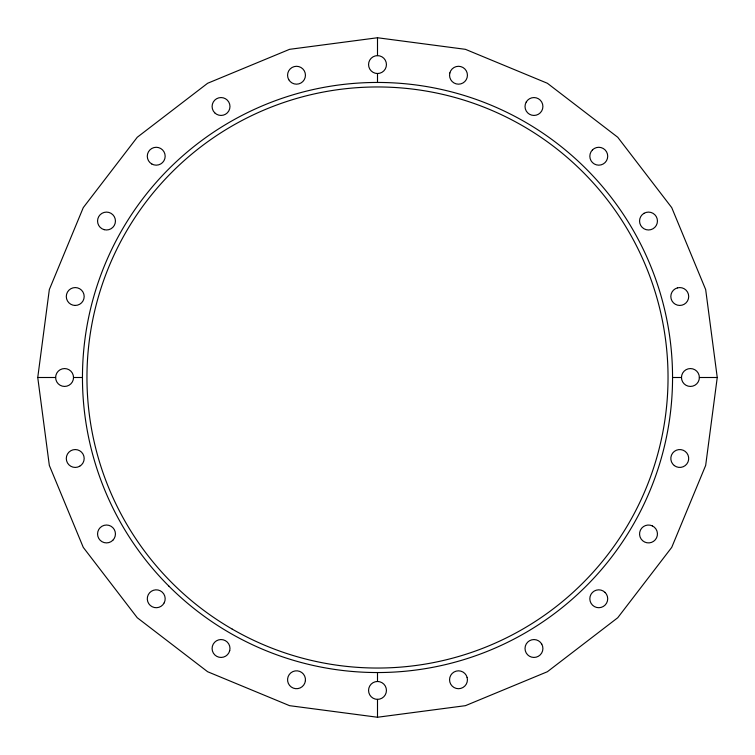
<?xml version="1.0" encoding="UTF-8"?>
<svg xmlns="http://www.w3.org/2000/svg" width="755" height="755" viewBox="0 0 755 755"><rect width="100%" height="100%" fill="white"/><g stroke="black" fill="none" stroke-linecap="round" stroke-linejoin="round"><path stroke-width="1.13" d="M37.75 377.5L49.33 289.571L83.267 207.625L137.259 137.259L207.625 83.267L289.571 49.33L377.5 37.75L465.429 49.33L547.375 83.267L617.741 137.259L671.733 207.625L705.67 289.571L717.25 377.5L705.67 465.429L671.733 547.375L617.741 617.741L547.375 671.733L465.429 705.67L377.5 717.25L289.571 705.67L207.625 671.733L137.259 617.741L83.267 547.375L49.33 465.429L37.75 377.5L55.634 377.5A8.937 8.937 0 0 0 64.571 386.437L66.884 386.135A8.937 8.937 0 0 0 66.884 368.865L64.571 368.563A8.937 8.937 0 0 0 55.634 377.5M73.509 377.5L82.455 377.5M672.545 377.5L681.491 377.5M699.366 377.5A8.937 8.937 0 0 1 690.429 386.437L688.116 386.135A8.937 8.937 0 0 1 688.116 368.865L690.429 368.563A8.937 8.937 0 0 1 699.366 377.5L717.25 377.5M377.5 37.75L377.5 55.634A8.937 8.937 0 0 1 386.437 64.571L386.135 66.884A8.937 8.937 0 0 1 368.865 66.884L368.563 64.571A8.937 8.937 0 0 1 377.5 55.634M377.5 73.509L377.5 82.455M377.5 672.545L377.5 681.491M377.5 699.366A8.937 8.937 0 0 1 368.563 690.429L368.865 688.116A8.937 8.937 0 0 1 386.135 688.116L386.437 690.429A8.937 8.937 0 0 1 377.5 699.366L377.5 717.25M449.857 72.924L449.555 75.236A8.937 8.937 0 0 0 466.231 79.709L467.128 77.548A8.937 8.937 0 0 0 460.805 66.6A8.937 8.937 0 0 0 449.857 72.924M305.407 680.661L304.869 682.935A8.937 8.937 0 0 1 293.336 688.126A8.937 8.937 0 0 1 288.146 676.593L289.25 674.545A8.937 8.937 0 0 1 305.407 680.661M229.718 650.65L228.859 652.83A8.937 8.937 0 0 1 216.713 656.331A8.937 8.937 0 0 1 213.212 644.175L214.599 642.297A8.937 8.937 0 0 1 229.718 650.65M526.226 102.029L525.329 104.181A8.937 8.937 0 0 0 540.287 112.816L541.703 110.966A8.937 8.937 0 0 0 538.438 98.754A8.937 8.937 0 0 0 526.226 102.029M164.203 602.82L162.882 604.746A8.937 8.937 0 0 1 150.254 605.425A8.937 8.937 0 0 1 149.575 592.807L151.34 591.288A8.937 8.937 0 0 1 164.203 602.82M592.448 149.905L591.033 151.755A8.937 8.937 0 0 0 603.245 163.967L605.095 162.552A8.937 8.937 0 0 0 605.095 149.905A8.937 8.937 0 0 0 592.448 149.905M112.816 540.287L110.966 541.703A8.937 8.937 0 0 1 98.754 538.438A8.937 8.937 0 0 1 102.029 526.226L104.181 525.329A8.937 8.937 0 0 1 112.816 540.287M644.034 213.297L642.184 214.713A8.937 8.937 0 0 0 650.819 229.671L652.971 228.774A8.937 8.937 0 0 0 656.246 216.562A8.937 8.937 0 0 0 644.034 213.297M79.709 466.231L77.548 467.128A8.937 8.937 0 0 1 66.6 460.805A8.937 8.937 0 0 1 72.924 449.857L75.236 449.555A8.937 8.937 0 0 1 79.709 466.231M677.452 287.872L675.291 288.769A8.937 8.937 0 0 0 679.764 305.445L682.076 305.143A8.937 8.937 0 0 0 688.4 294.195A8.937 8.937 0 0 0 677.452 287.872M75.236 305.445L72.924 305.143A8.937 8.937 0 0 1 66.6 294.195A8.937 8.937 0 0 1 77.548 287.872L79.709 288.769A8.937 8.937 0 0 1 75.236 305.445M652.358 525.895L650.14 525.178A8.937 8.937 0 0 0 642.694 540.759L644.647 542.033A8.937 8.937 0 0 0 656.567 537.824A8.937 8.937 0 0 0 652.358 525.895M104.181 229.671L102.029 228.774A8.937 8.937 0 0 1 98.754 216.562A8.937 8.937 0 0 1 110.966 213.297L112.816 214.713A8.937 8.937 0 0 1 104.181 229.671M605.019 592.382L603.151 590.976A8.937 8.937 0 0 0 591.08 603.33L592.524 605.17A8.937 8.937 0 0 0 605.17 605.019A8.937 8.937 0 0 0 605.019 592.382M151.755 163.967L149.905 162.552A8.937 8.937 0 0 1 149.905 149.905A8.937 8.937 0 0 1 162.552 149.905L163.967 151.755A8.937 8.937 0 0 1 151.755 163.967M214.713 112.816L213.297 110.966A8.937 8.937 0 0 1 216.562 98.754A8.937 8.937 0 0 1 228.774 102.029L229.671 104.181A8.937 8.937 0 0 1 214.713 112.816M541.75 644.1L540.344 642.241A8.937 8.937 0 0 0 525.31 650.744L526.178 652.905A8.937 8.937 0 0 0 538.362 656.284A8.937 8.937 0 0 0 541.75 644.1M288.769 79.709L287.872 77.548A8.937 8.937 0 0 1 294.195 66.6A8.937 8.937 0 0 1 305.143 72.924L305.445 75.236A8.937 8.937 0 0 1 288.769 79.709M467.128 677.452L466.231 675.291A8.937 8.937 0 0 0 449.555 679.764L449.857 682.076A8.937 8.937 0 0 0 460.805 688.4A8.937 8.937 0 0 0 467.128 677.452M232.229 629.113A290.533 290.533 0 0 0 668.033 377.5A290.533 290.533 0 0 0 232.229 125.887A290.533 290.533 0 0 0 232.229 629.113M168.875 586.125A295.045 295.045 0 0 0 662.494 453.868A295.045 295.045 0 0 0 301.132 92.506A295.045 295.045 0 0 0 168.875 586.125M674.319 465.58A8.937 8.937 0 0 0 688.626 459.663A8.937 8.937 0 0 0 676.348 450.235A8.937 8.937 0 0 0 674.319 465.58"/></g></svg>
